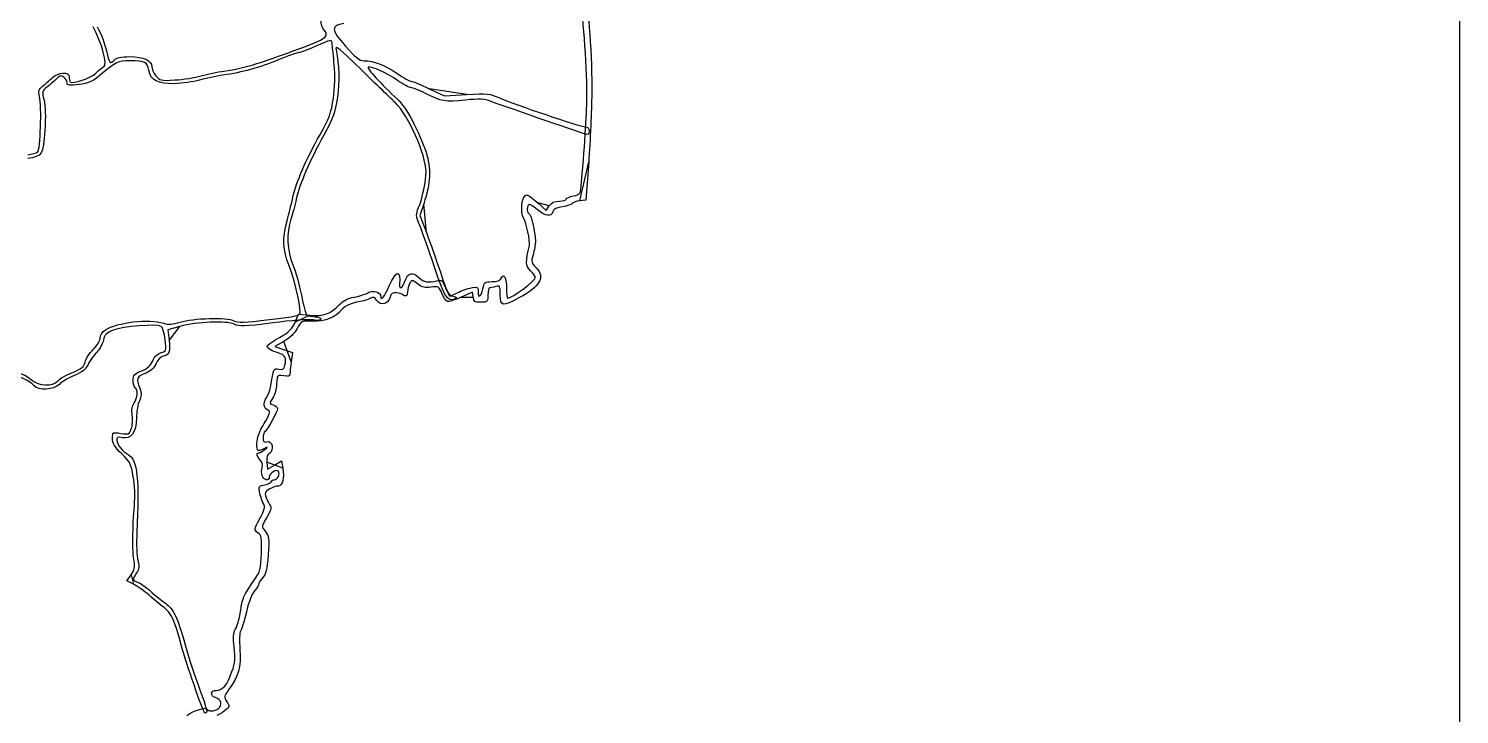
# Model space of a CAD drawing. Extents: x 0 to 210, y 0 to 297.
# Drawn here: x 118.5 to 209.9, y 78.8 to 122.6 of the extents above; entities that cross this region are included whole.
import ezdxf

# ---------------------------------------------------------------- set-up
doc = ezdxf.new("R2010")
doc.units = 0
doc.layers.get('0').update_dxf_attribs({"linetype": 'CONTINUOUS'})

msp = doc.modelspace()

# ---------------------------------------------------------------- linework, layer by layer
at = {"color": 7}
for points in [[(0.141111, 296.858883), (209.858887, 296.858883), (209.858887, 0.141106), (0.141111, 0.141106), (0.141111, 296.858883)], [(129.528048, 119.546201), (129.528044, 119.546201)], [(144.077785, 118.727383), (145.054945, 118.263681), (146.483375, 118.350432)], [(154.26668, 114.053921), (154.090123, 111.617473), (153.695458, 111.572669)], [(151.012587, 111.454363), (151.557613, 110.961977), (151.753385, 111.256813)], [(143.736735, 111.387539), (143.485215, 110.629935), (143.905008, 109.54374)], [(146.8883, 105.425894), (146.84663, 105.753471), (146.131421, 105.420942)], [(135.520731, 103.820643), (135.730054, 104.343768), (136.469141, 104.267488)], [(128.166009, 103.55461), (127.396623, 103.338069), (127.475641, 102.671154)], [(134.802966, 102.606818), (134.217178, 102.284154), (134.785714, 102.094638), (135.354249, 101.905135), (135.272727, 101.310299)], [(120.364874, 100.083054), (120.364874, 100.083054)], [(133.717733, 94.889561), (133.768477, 94.45486), (134.208868, 94.71469), (134.649246, 94.974521), (134.737169, 94.505893)], [(125.210079, 87.110392), (124.77726, 87.331438), (125.052047, 87.717344)]]:
    msp.add_lwpolyline(points, close=True, dxfattribs=at)
for points in [[(154.156302, 118.397475), (154.156302, 120.250268), (153.876848, 123.931109), (153.697565, 124.452034)], [(154.042145, 124.556525), (154.247201, 124.173357), (154.488936, 120.647541), (154.46423, 118.400017)], [(123.317664, 120.127629), (123.572093, 120.212444), (123.172721, 121.676117), (122.621059, 122.680658)], [(122.886418, 122.680658), (123.121683, 122.246048), (123.388263, 121.549685), (123.47882, 121.133184)], [(136.601736, 121.59017), (137.480003, 121.923976), (137.673945, 122.140833), (137.382361, 122.463024)], [(137.382361, 122.463024), (137.263713, 122.594131), (137.166281, 122.87452), (137.165833, 123.086122)], [(138.629664, 122.888177), (137.796689, 122.747653), (137.816417, 122.479671), (138.736117, 121.442297)], [(130.976743, 119.853483), (132.419449, 120.06145), (133.27318, 120.325034), (136.601736, 121.59017)], [(137.898203, 121.529285), (137.865318, 121.885717), (137.850633, 121.884124), (136.792188, 121.409227)], [(138.024885, 120.229381), (137.970296, 120.780795), (137.913296, 121.365753), (137.898203, 121.529285)], [(139.753894, 119.93382), (138.332378, 121.326283), (138.072824, 121.531682), (138.135263, 121.214772)], [(123.47882, 121.133184), (123.652161, 120.335926), (123.729839, 120.251967), (123.996653, 120.57346)], [(123.996653, 120.57346), (124.109893, 120.709901), (124.411341, 120.77101), (124.971225, 120.77101)], [(124.971225, 120.77101), (125.850328, 120.77101), (126.367251, 120.530987), (126.367251, 120.122809)], [(135.769604, 121.034409), (135.666654, 121.034409), (135.06472, 120.821806), (134.431955, 120.561949)], [(136.792188, 121.409227), (136.332713, 121.203077), (135.872554, 121.034409), (135.769604, 121.034409)], [(138.135263, 121.214772), (138.339806, 120.176477), (138.365659, 119.225815), (138.217918, 118.176022)], [(138.736117, 121.442297), (139.368026, 120.72955), (139.647006, 120.507913), (139.912974, 120.507346)], [(120.008825, 119.421086), (120.402178, 119.794442), (121.099252, 119.829514), (121.099252, 119.475965)], [(121.168096, 119.165667), (121.326225, 119.007535), (122.47306, 119.399382), (122.795328, 119.721651)], [(122.795328, 119.721651), (122.986621, 119.912945), (123.221672, 120.095639), (123.317664, 120.127629)], [(124.961531, 120.50761), (124.204, 120.50761), (124.079502, 120.44471), (122.967952, 119.500396)], [(126.179587, 119.90856), (126.081609, 120.430829), (125.925489, 120.50761), (124.961531, 120.50761)], [(127.819516, 119.046005), (126.754781, 119.014924), (126.302619, 119.252747), (126.179587, 119.90856)], [(126.367251, 120.122809), (126.367251, 119.991807), (126.483961, 119.736257), (126.626605, 119.554919)], [(129.528044, 119.546201), (129.926436, 119.657777), (130.578351, 119.796049), (130.976743, 119.853483)], [(134.431955, 120.561949), (133.198704, 120.055497), (132.173894, 119.771829), (130.910893, 119.587304)], [(137.965726, 118.122183), (138.064685, 118.812316), (138.086889, 119.60299), (138.024885, 120.229381)], [(141.936925, 117.81519), (141.667401, 118.068331), (140.685038, 119.021719), (139.753894, 119.93382)], [(139.912974, 120.507346), (140.532438, 120.506029), (141.212246, 120.249399), (142.013429, 119.714395)], [(140.191862, 120.089739), (140.056079, 120.044487), (141.047173, 118.96871), (142.060657, 118.061285)], [(142.058194, 119.256448), (141.324731, 119.760977), (140.418899, 120.165427), (140.191862, 120.089739)], [(142.013429, 119.714395), (142.444443, 119.426578), (142.865382, 119.191085), (142.948854, 119.191085)], [(119.201644, 118.224856), (119.11246, 118.574322), (119.143956, 118.681078), (119.395913, 118.883355)], [(119.662482, 118.815451), (119.36587, 118.590415), (119.354579, 118.536787), (119.48949, 117.993683)], [(119.395913, 118.883355), (119.561305, 119.016122), (119.837114, 119.258107), (120.008825, 119.421086)], [(120.268728, 119.343212), (120.109819, 119.185356), (119.837009, 118.947849), (119.662482, 118.815451)], [(120.762602, 119.460148), (120.591134, 119.602463), (120.510451, 119.583353), (120.268728, 119.343212)], [(120.967552, 119.093456), (120.967552, 119.201595), (120.875324, 119.366602), (120.762602, 119.460148)], [(121.72376, 118.991349), (121.098806, 118.913264), (120.967552, 118.930991), (120.967552, 119.093456)], [(121.099252, 119.475965), (121.099252, 119.343159), (121.130232, 119.203531), (121.168096, 119.165667)], [(122.967952, 119.500396), (122.598231, 119.186291), (122.296699, 119.062928), (121.72376, 118.991349)], [(126.626605, 119.554919), (126.87013, 119.245319), (126.944482, 119.228804), (127.844829, 119.284276)], [(129.408109, 119.271725), (129.016189, 119.16165), (128.301322, 119.060083), (127.819516, 119.046005)], [(127.844829, 119.284276), (128.372208, 119.316766), (129.129656, 119.434625), (129.528048, 119.546201)], [(130.910893, 119.587304), (130.476283, 119.523812), (129.800031, 119.3818), (129.408109, 119.271725)], [(142.914111, 118.795986), (142.81153, 118.795986), (142.426361, 119.003189), (142.058194, 119.256448)], [(143.854159, 118.419838), (143.439725, 118.626725), (143.016705, 118.795986), (142.914111, 118.795986)], [(142.948854, 119.191085), (143.032325, 119.191085), (143.540344, 118.98242), (144.077785, 118.727383)], [(119.080168, 114.686357), (119.260588, 114.798447), (119.357279, 117.614993), (119.201644, 118.224856)], [(119.48949, 117.993683), (119.581211, 117.624449), (119.599768, 116.91593), (119.5404, 116.049925)], [(137.098482, 115.766414), (137.700601, 116.829193), (137.831168, 117.183861), (137.965726, 118.122183)], [(138.217918, 118.176022), (138.077868, 117.180792), (137.955874, 116.840045), (137.350002, 115.751717)], [(142.060657, 118.061285), (142.584256, 117.592486), (143.45653, 115.968495), (143.879234, 114.675479)], [(146.386036, 117.998793), (145.102647, 117.868726), (144.886014, 117.904759), (143.854159, 118.419838)], [(148.031876, 117.91307), (147.612912, 118.071426), (147.275998, 118.088981), (146.386036, 117.998793)], [(146.483375, 118.350432), (147.788376, 118.429702), (147.968212, 118.411646), (148.564497, 118.14149)], [(153.991295, 115.841734), (153.500476, 115.995111), (148.598265, 117.698992), (148.031876, 117.91307)], [(148.564497, 118.14149), (149.429251, 117.749709), (153.754064, 116.293688), (154.053036, 116.293688)], [(153.813079, 112.782833), (154.040591, 115.399499), (154.156644, 117.297939), (154.156302, 118.397475)], [(154.46423, 118.400017), (154.45264, 117.34971), (154.363795, 115.393967), (154.26668, 114.053921)], [(143.88333, 113.44556), (143.88333, 114.478666), (142.728112, 117.072113), (141.936925, 117.81519)], [(119.5404, 116.049925), (119.435889, 114.52538), (119.366685, 114.411289), (118.4584, 114.26605)], [(154.28762, 116.021412), (154.28762, 115.799418), (154.232899, 115.766243), (153.991295, 115.841734)], [(154.053036, 116.293688), (154.202371, 116.293688), (154.28762, 116.194742), (154.28762, 116.021412)], [(135.383499, 111.815418), (135.599132, 112.779079), (136.231857, 114.23676), (137.098482, 115.766414)], [(137.350002, 115.751717), (136.465598, 114.163061), (135.797076, 112.609964), (135.597907, 111.681256)], [(118.446752, 114.512144), (118.713414, 114.557186), (118.998451, 114.635587), (119.080168, 114.686357)], [(143.879234, 114.675479), (144.214015, 113.651433), (144.172833, 112.7011), (143.736735, 111.387539)], [(143.406853, 111.150413), (143.646916, 111.715932), (143.88333, 112.854715), (143.88333, 113.44556)], [(153.290771, 111.887893), (153.737115, 111.971628), (153.743489, 111.982559), (153.813079, 112.782833)], [(135.008734, 110.306125), (135.12571, 110.73785), (135.294365, 111.417026), (135.383499, 111.815418)], [(135.597907, 111.681256), (135.513355, 111.286986), (135.357607, 110.709429), (135.251813, 110.397801)], [(150.110363, 110.456355), (149.874252, 110.818213), (150.006755, 111.946763), (150.285353, 111.946763)], [(150.285353, 111.946763), (150.385564, 111.946763), (150.712825, 111.725191), (151.012587, 111.454363)], [(151.753385, 111.256813), (151.891815, 111.465321), (152.079435, 111.551663), (152.394039, 111.551663)], [(152.394039, 111.551663), (152.638724, 111.551663), (152.838921, 111.608241), (152.838921, 111.677397)], [(152.838921, 111.677397), (152.838921, 111.746552), (153.042253, 111.841271), (153.290771, 111.887893)], [(153.695458, 111.572669), (153.478377, 111.548015), (153.264681, 111.469443), (153.220561, 111.398048)], [(143.497568, 109.965114), (143.228426, 110.632385), (143.222091, 110.715158), (143.406853, 111.150413)], [(150.419819, 111.327457), (150.29797, 111.205608), (150.318331, 110.761424), (150.445764, 110.761424)], [(150.976619, 111.020162), (150.716104, 111.234898), (150.465545, 111.373183), (150.419819, 111.327457)], [(150.445764, 110.761424), (150.578938, 110.761424), (150.863476, 109.576323), (150.863476, 109.021629)], [(151.977565, 110.876253), (151.865212, 110.522231), (151.520579, 110.57179), (150.976619, 111.020162)], [(152.598082, 111.19552), (152.224634, 111.145435), (152.031456, 111.046041), (151.977565, 110.876253)], [(153.220561, 111.398048), (153.176429, 111.326667), (152.896316, 111.235517), (152.598082, 111.19552)], [(135.120284, 107.485785), (134.737762, 108.359772), (134.705087, 109.185543), (135.008734, 110.306125)], [(135.251813, 110.397801), (134.955343, 109.524591), (135.005718, 108.379685), (135.379693, 107.491172)], [(144.417478, 107.349094), (144.07066, 108.393355), (143.656701, 109.570554), (143.497568, 109.965114)], [(150.481823, 108.725897), (150.54708, 108.985899), (150.290792, 110.179824), (150.110363, 110.456355)], [(143.905008, 109.54374), (144.135891, 108.946337), (144.536601, 107.807607), (144.795483, 107.013233)], [(150.547554, 107.114365), (150.235715, 107.426204), (150.224521, 107.700601), (150.481823, 108.725897)], [(150.863476, 109.021629), (150.863476, 108.80015), (150.797613, 108.39911), (150.717118, 108.13043)], [(150.717118, 108.13043), (150.582126, 107.679858), (150.598101, 107.614587), (150.922846, 107.289829)], [(135.849638, 104.471228), (135.849638, 105.028595), (135.421811, 106.796889), (135.120284, 107.485785)], [(135.379693, 107.491172), (135.555829, 107.072669), (135.799105, 106.200302), (135.920282, 105.552563)], [(141.536386, 106.151968), (141.977817, 107.150767), (142.272786, 107.195084), (142.193647, 106.250743)], [(142.548394, 106.481218), (142.739346, 107.009282), (143.008566, 107.067519), (143.429716, 106.671867)], [(145.702198, 105.303861), (145.260463, 105.115227), (145.04595, 105.456711), (144.417478, 107.349094)], [(144.795483, 107.013233), (145.202054, 105.765706), (145.311036, 105.55733), (145.595428, 105.483881)], [(148.675348, 106.621268), (148.824169, 107.009071), (149.019625, 106.663464), (149.019625, 106.012498)], [(150.922846, 107.289829), (151.506856, 106.705819), (151.147316, 106.085196), (149.812906, 105.373978)], [(150.863423, 106.697416), (150.863423, 106.753007), (150.72128, 106.94064), (150.547554, 107.114365)], [(140.985933, 105.488833), (140.985933, 105.154408), (141.220253, 105.436693), (141.536386, 106.151968)], [(142.193647, 106.250743), (142.160788, 105.858567), (142.373128, 105.996523), (142.548394, 106.481218)], [(142.834617, 106.292663), (142.759522, 106.15235), (142.698084, 105.915119), (142.698084, 105.765482)], [(143.353054, 106.265414), (142.978407, 106.542406), (142.968556, 106.542919), (142.834617, 106.292663)], [(144.213805, 106.060753), (143.84702, 106.001238), (143.645599, 106.049163), (143.353054, 106.265414)], [(143.429716, 106.671867), (143.742964, 106.377583), (144.025632, 106.32759), (144.556567, 106.472565)], [(144.884829, 105.67852), (144.704163, 106.110917), (144.663968, 106.133807), (144.213805, 106.060753)], [(144.556567, 106.472565), (144.86751, 106.557472), (144.921178, 106.514946), (145.115224, 106.029975)], [(145.115224, 106.029975), (145.233293, 105.734901), (145.362372, 105.493469), (145.402054, 105.493469)], [(145.974092, 105.748479), (146.249029, 105.88874), (146.64671, 106.022086), (146.857824, 106.044804)], [(146.857824, 106.044804), (147.187548, 106.080297), (147.237252, 106.044804), (147.210306, 105.789794)], [(147.513769, 105.954418), (147.594488, 106.384708), (147.633365, 106.415368), (148.098292, 106.415368)], [(147.933154, 106.022033), (147.878828, 106.020716), (147.834379, 105.812802), (147.834379, 105.559279)], [(148.328253, 106.103239), (148.165275, 106.059554), (147.98748, 106.023021), (147.933154, 106.022033)], [(148.098292, 106.415368), (148.42849, 106.415368), (148.622971, 106.484761), (148.675348, 106.621268)], [(148.624578, 105.574635), (148.624578, 106.140892), (148.604231, 106.177202), (148.328253, 106.103239)], [(149.019625, 106.012498), (149.019625, 105.65459), (149.045873, 105.361769), (149.077942, 105.361769)], [(149.077942, 105.361769), (149.374029, 105.361769), (150.863423, 106.475937), (150.863423, 106.697416)], [(135.920282, 105.552563), (136.041472, 104.904823), (136.208494, 104.33131), (136.291451, 104.27809)], [(138.363578, 104.966893), (138.588442, 105.207351), (138.90223, 105.36331), (139.285477, 105.425103)], [(139.806218, 105.165246), (139.168422, 105.082987), (138.711937, 104.897632), (138.507697, 104.637986)], [(139.285477, 105.425103), (139.605033, 105.476624), (140.000436, 105.603741), (140.164152, 105.707587)], [(140.285961, 105.339512), (140.133795, 105.258069), (139.917913, 105.179654), (139.806218, 105.165246)], [(140.164152, 105.707587), (140.472132, 105.90295), (140.985933, 105.766167), (140.985933, 105.488833)], [(140.747201, 105.209629), (140.59302, 105.441829), (140.517108, 105.463204), (140.285961, 105.339512)], [(141.59004, 105.426131), (141.478477, 104.98163), (140.983075, 104.854382), (140.747201, 105.209629)], [(141.985653, 105.70249), (141.747198, 105.727908), (141.648475, 105.658937), (141.59004, 105.426131)], [(142.390999, 105.581023), (142.342824, 105.629199), (142.160419, 105.683854), (141.985653, 105.70249)], [(142.698084, 105.765482), (142.698084, 105.495734), (142.559523, 105.4125), (142.390999, 105.581023)], [(145.246608, 105.153486), (145.153325, 105.189282), (144.990531, 105.425551), (144.884829, 105.67852)], [(146.131421, 105.420942), (145.738046, 105.23805), (145.339891, 105.11769), (145.246608, 105.153486)], [(145.402054, 105.493469), (145.441748, 105.493469), (145.699168, 105.608232), (145.974092, 105.748479)], [(145.595428, 105.483881), (145.869259, 105.413171), (145.887223, 105.382867), (145.702198, 105.303861)], [(147.382174, 105.09833), (146.999415, 105.09833), (146.923582, 105.148626), (146.8883, 105.425894)], [(147.210306, 105.789794), (147.159522, 105.31009), (147.419327, 105.451035), (147.513769, 105.954418)], [(147.834379, 105.559279), (147.834379, 105.121983), (147.811173, 105.09833), (147.382174, 105.09833)], [(149.812906, 105.373978), (148.750259, 104.807589), (148.624578, 104.828806), (148.624578, 105.574635)], [(128.17868, 103.831864), (128.978433, 104.091168), (131.193735, 104.151473), (131.614249, 103.925411)], [(133.886072, 103.993697), (135.623983, 104.200821), (135.849638, 104.255701), (135.849638, 104.471228)], [(136.291451, 104.27809), (136.374409, 104.22487), (136.605266, 104.180421), (136.804462, 104.179315)], [(136.469141, 104.267488), (137.304144, 104.181304), (137.800205, 104.364445), (138.363578, 104.966893)], [(138.507697, 104.637986), (138.10592, 104.127201), (137.434475, 103.859245), (136.63989, 103.892591)], [(136.804462, 104.179315), (137.003658, 104.177998), (137.166637, 104.11282), (137.166637, 104.034024)], [(123.07475, 102.816774), (123.07475, 102.993068), (123.21286, 103.207646), (123.409069, 103.336212)], [(123.91266, 103.329245), (123.477594, 103.151753), (123.350992, 103.02328), (123.284746, 102.692055)], [(123.409069, 103.336212), (124.15696, 103.826241), (126.169193, 104.056544), (127.125081, 103.76151)], [(126.979454, 103.559101), (126.726972, 103.736303), (124.501599, 103.569505), (123.91266, 103.329245)], [(127.222912, 102.713219), (127.172201, 103.120066), (127.062645, 103.500718), (126.979454, 103.559101)], [(127.125081, 103.76151), (127.447045, 103.662143), (127.709153, 103.679646), (128.17868, 103.831864)], [(131.631726, 103.69836), (131.150654, 103.938357), (129.249272, 103.859482), (128.166009, 103.55461)], [(131.614249, 103.925411), (131.865941, 103.790102), (132.282823, 103.802627), (133.886072, 103.993697)], [(134.090747, 103.784703), (132.256905, 103.543771), (131.962358, 103.533419), (131.631726, 103.69836)], [(136.670392, 103.974587), (136.397351, 104.020722), (135.237062, 103.935314), (134.090747, 103.784703)], [(134.526937, 102.856258), (135.14881, 103.206053), (135.354802, 103.405947), (135.520731, 103.820643)], [(135.652141, 103.426229), (135.488267, 103.117182), (135.167406, 102.807555), (134.802966, 102.606818)], [(136.63989, 103.892591), (135.92551, 103.922553), (135.911919, 103.916139), (135.652141, 103.426229)], [(137.166637, 104.034024), (137.166637, 103.941307), (136.991528, 103.920327), (136.670392, 103.974587)], [(122.627812, 102.083206), (122.87867, 102.32635), (123.07475, 102.648185), (123.07475, 102.816774)], [(123.284746, 102.692055), (123.23911, 102.463871), (123.050959, 102.119766), (122.866632, 101.927366)], [(126.964202, 101.885406), (127.307036, 101.971446), (127.312992, 101.990502), (127.222912, 102.713219)], [(127.475641, 102.671154), (127.562875, 101.934912), (127.484992, 101.729289), (127.091596, 101.65721)], [(133.74244, 102.324111), (133.74244, 102.374105), (134.095461, 102.613575), (134.526937, 102.856258)], [(134.445243, 101.865361), (134.057321, 101.962727), (133.74244, 102.168258), (133.74244, 102.324111)], [(122.107926, 101.285276), (122.148047, 101.485881), (122.381996, 101.844948), (122.627812, 102.083206)], [(122.866632, 101.927366), (122.682304, 101.734978), (122.431481, 101.379665), (122.309246, 101.137798)], [(126.43229, 101.364138), (126.550622, 101.647345), (126.734786, 101.827827), (126.964202, 101.885406)], [(127.091596, 101.65721), (126.946727, 101.630659), (126.744538, 101.418978), (126.64229, 101.186804)], [(134.873136, 101.079455), (134.990138, 101.545594), (134.874716, 101.757565), (134.445243, 101.865361)], [(114.174237, 100.348969), (115.155686, 101.128922), (117.715206, 101.020823), (118.695512, 100.158017)], [(118.853148, 99.774033), (118.577475, 100.106207), (117.977652, 100.363996), (117.011997, 100.565352)], [(120.364874, 100.083054), (120.490463, 100.221826), (120.917614, 100.467025), (121.314098, 100.627949)], [(121.314098, 100.627949), (121.895092, 100.863757), (122.049132, 100.991309), (122.107926, 101.285276)], [(122.309246, 101.137798), (122.147214, 100.817188), (121.907596, 100.625223), (121.424813, 100.429253)], [(125.181948, 100.112976), (125.181948, 100.455896), (125.255838, 100.539921), (125.716619, 100.720916)], [(125.950866, 100.562402), (125.399516, 100.341804), (125.368876, 100.258926), (125.601152, 99.616586)], [(125.716619, 100.720916), (126.100014, 100.871515), (126.302502, 101.053511), (126.43229, 101.364138)], [(126.64229, 101.186804), (126.51659, 100.901384), (126.292669, 100.699172), (125.950866, 100.562402)], [(133.940819, 99.664893), (134.150881, 100.900186), (134.154621, 100.908246), (134.480275, 100.826513)], [(134.480275, 100.826513), (134.732125, 100.763297), (134.805666, 100.810643), (134.873136, 101.079455)], [(135.191191, 100.519836), (135.191191, 100.372714), (135.093233, 100.343806), (134.796092, 100.403229)], [(135.272727, 101.310299), (135.227883, 100.983143), (135.191191, 100.627435), (135.191191, 100.519836)], [(118.695512, 100.158017), (119.159648, 99.749511), (120.027743, 99.710527), (120.364874, 100.083054)], [(120.469989, 99.864129), (120.112384, 99.50202), (119.124585, 99.44697), (118.853148, 99.774033)], [(121.424813, 100.429253), (121.06061, 100.281407), (120.630939, 100.027108), (120.469989, 99.864129)], [(125.313648, 99.633654), (125.241213, 99.678419), (125.181948, 99.894117), (125.181948, 100.112976)], [(125.245143, 98.682083), (125.473054, 99.007474), (125.509423, 99.512662), (125.313648, 99.633654)], [(125.601152, 99.616586), (125.725163, 99.273639), (125.720541, 99.11049), (125.578506, 98.817036)], [(133.676076, 98.992026), (133.787732, 99.162432), (133.906867, 99.465223), (133.940819, 99.664893)], [(134.327609, 99.725568), (134.30788, 99.486862), (134.193525, 99.141663), (134.073481, 98.958442)], [(134.382238, 100.320917), (134.371965, 100.232177), (134.347337, 99.964274), (134.327609, 99.725568)], [(134.796092, 100.403229), (134.533179, 100.455817), (134.394723, 100.428279), (134.382238, 100.320917)], [(125.12392, 97.895506), (125.069864, 98.238215), (125.10812, 98.486456), (125.245143, 98.682083)], [(125.578506, 98.817036), (125.480359, 98.614258), (125.394629, 98.112916), (125.387995, 97.702934)], [(133.817272, 98.198903), (133.518418, 98.313587), (133.457125, 98.657877), (133.676076, 98.992026)], [(134.073481, 98.958442), (133.865092, 98.640413), (133.867555, 98.622107), (134.12811, 98.553979)], [(125.059652, 97.02119), (125.138439, 97.226655), (125.167359, 97.620095), (125.12392, 97.895506)], [(133.544021, 97.365598), (133.901007, 97.957602), (133.961931, 98.143391), (133.817272, 98.198903)], [(134.400992, 98.317011), (134.400992, 98.114891), (133.768556, 96.964585), (133.60023, 96.860555)], [(134.12811, 98.553979), (134.278195, 98.514732), (134.400992, 98.408095), (134.400992, 98.317011)], [(124.390677, 96.736441), (124.88113, 96.653576), (124.926015, 96.672686), (125.059652, 97.02119)], [(125.387995, 97.702934), (125.373078, 96.780943), (125.060147, 96.345767), (124.49355, 96.459082)], [(133.084283, 96.109853), (133.084283, 96.440117), (133.236805, 96.856117), (133.544021, 97.365598)], [(133.60023, 96.860555), (133.533603, 96.819386), (133.479093, 96.637034), (133.479093, 96.455341)], [(123.86495, 96.413671), (123.86495, 96.820756), (123.870705, 96.824285), (124.390677, 96.736441)], [(124.450496, 95.432995), (124.003873, 95.867064), (123.86495, 96.099738), (123.86495, 96.413671)], [(124.49355, 96.459082), (124.206405, 96.516516), (124.129286, 96.483565), (124.132731, 96.30494)], [(124.132731, 96.30494), (124.138025, 96.030609), (124.499518, 95.577667), (124.872469, 95.378063)], [(133.520618, 95.754948), (133.102168, 95.552802), (133.083901, 95.567658), (133.084283, 96.109853)], [(133.479093, 96.455341), (133.479093, 96.192073), (133.529323, 96.140934), (133.726412, 96.203492)], [(133.726412, 96.203492), (134.066145, 96.311314), (134.20576, 95.660743), (133.885782, 95.460915)], [(125.191325, 93.972206), (125.053482, 94.763762), (124.970282, 94.92782), (124.450496, 95.432995)], [(124.872469, 95.378063), (125.4459, 95.071176), (125.591664, 93.746341), (125.41856, 90.414663)], [(133.290499, 95.033141), (133.068321, 95.255318), (133.017551, 95.484279), (133.190473, 95.484279)], [(133.190473, 95.484279), (133.249053, 95.484279), (133.412031, 95.576442), (133.552647, 95.689098)], [(133.413322, 94.562788), (133.464211, 94.723119), (133.416088, 94.907591), (133.290499, 95.033141)], [(133.552647, 95.689098), (133.799598, 95.886938), (133.798505, 95.88919), (133.520618, 95.754948)], [(133.885782, 95.460915), (133.733247, 95.365657), (133.682358, 95.192629), (133.717733, 94.889561)], [(133.41319, 94.03558), (133.367214, 94.18045), (133.367267, 94.417694), (133.413322, 94.562788)], [(134.45923, 94.311215), (134.353145, 94.482872), (133.87414, 94.199507), (133.87414, 93.965094)], [(134.189298, 93.77218), (134.395368, 93.77218), (134.573058, 94.127032), (134.45923, 94.311215)], [(134.737169, 94.505893), (134.847112, 93.919803), (134.718915, 93.377041), (134.47053, 93.377041)], [(125.25938, 92.142684), (125.310634, 92.693743), (125.282567, 93.448264), (125.191325, 93.972206)], [(133.278554, 92.883549), (133.189893, 93.357958), (133.202629, 93.381058), (133.596016, 93.459735)], [(133.87414, 93.965094), (133.87414, 93.676632), (133.50941, 93.732407), (133.41319, 94.03558)], [(133.596016, 93.459735), (133.82142, 93.504816), (134.00584, 93.593556), (134.00584, 93.656943)], [(134.47053, 93.377041), (134.133457, 93.377041), (133.610793, 93.076304), (133.610793, 92.88235)], [(134.00584, 93.656943), (134.00584, 93.720317), (134.088402, 93.77218), (134.189298, 93.77218)], [(133.517944, 92.211471), (133.437067, 92.309298), (133.32935, 92.611733), (133.278554, 92.883549)], [(133.610793, 92.88235), (133.610793, 92.778386), (133.708883, 92.527287), (133.828769, 92.324338)], [(133.828769, 92.324338), (134.037974, 91.97017), (134.033128, 91.932096), (133.708093, 91.377468)], [(125.237524, 88.579307), (125.129631, 89.15444), (125.140093, 90.860178), (125.25938, 92.142684)], [(133.275682, 91.312409), (133.572165, 91.861689), (133.629916, 92.076004), (133.517944, 92.211471)], [(133.708093, 91.377468), (133.370019, 90.800583), (133.369874, 90.799056), (133.625807, 90.475008)], [(133.149791, 90.397858), (132.889315, 90.589073), (132.890711, 90.599214), (133.275682, 91.312409)], [(133.625807, 90.475008), (133.853371, 90.186875), (133.872678, 90.017206), (133.797688, 88.965095)], [(125.41856, 90.414663), (125.380926, 89.690314), (125.408762, 88.88144), (125.480429, 88.617171)], [(133.373931, 89.088156), (133.408752, 90.07821), (133.383413, 90.226385), (133.149791, 90.397858)], [(125.480429, 88.617171), (125.584451, 88.233555), (125.567494, 88.074949), (125.396336, 87.830593)], [(132.912981, 87.370987), (133.294884, 87.915131), (133.338372, 88.077135), (133.373931, 89.088156)], [(133.797688, 88.965095), (133.732365, 88.048675), (133.656769, 87.726353), (133.464448, 87.544185)], [(125.052047, 87.717344), (125.265534, 88.017159), (125.306912, 88.209454), (125.237524, 88.579307)], [(125.396336, 87.830593), (125.116628, 87.431253), (125.125504, 87.355381), (125.464521, 87.247782)], [(126.193954, 86.413107), (125.890873, 86.675045), (125.44813, 86.98882), (125.210079, 87.110392)], [(125.464521, 87.247782), (125.619935, 87.19846), (125.990341, 86.93855), (126.287645, 86.670212)], [(132.118133, 85.87003), (132.191555, 86.266499), (132.35676, 86.57847), (132.912981, 87.370987)], [(133.215693, 87.157581), (133.215693, 87.074531), (133.093713, 86.876731), (132.944615, 86.718019)], [(133.464448, 87.544185), (133.327625, 87.414606), (133.215693, 87.24063), (133.215693, 87.157581)], [(127.152476, 85.627465), (126.92837, 85.797634), (126.497035, 86.151183), (126.193954, 86.413107)], [(126.287645, 86.670212), (126.584948, 86.401873), (127.013501, 86.054186), (127.239984, 85.897568)], [(127.239984, 85.897568), (127.756568, 85.540332), (128.013704, 85.000139), (128.502375, 83.245541)], [(132.944615, 86.718019), (132.789684, 86.553104), (132.559643, 85.956991), (132.407714, 85.326689)], [(128.278567, 83.152732), (127.810104, 84.872311), (127.632256, 85.263144), (127.152476, 85.627465)], [(131.69801, 84.213509), (131.792097, 84.364121), (131.911403, 84.724399), (131.963135, 85.014139)], [(131.963135, 85.014139), (132.014854, 85.303878), (132.084602, 85.689022), (132.118133, 85.87003)], [(132.407714, 85.326689), (132.261528, 84.720158), (132.093189, 84.173604), (132.033647, 84.112126)], [(131.631344, 83.09406), (131.554905, 83.713221), (131.572764, 84.013009), (131.69801, 84.213509)], [(132.033647, 84.112126), (131.974106, 84.050662), (131.957551, 83.531066), (131.996864, 82.957474)], [(129.747449, 78.901895), (129.608111, 79.075699), (128.573947, 82.068487), (128.278567, 83.152732)], [(128.502375, 83.245541), (128.715502, 82.480286), (129.129615, 81.214453), (129.422626, 80.432564)], [(131.996864, 82.957474), (132.07429, 81.827818), (131.910218, 81.242031), (131.270907, 80.365726)], [(131.491268, 81.538145), (131.687606, 82.108629), (131.715184, 82.414897), (131.631344, 83.09406)], [(130.495378, 80.338793), (130.910083, 80.338793), (131.197709, 80.685177), (131.491268, 81.538145)], [(129.422626, 80.432564), (129.715637, 79.650675), (129.918489, 78.974067), (129.873409, 78.928986)], [(130.437774, 79.881703), (130.078551, 79.995715), (130.121787, 80.338793), (130.495378, 80.338793)], [(130.629487, 79.189896), (130.904995, 79.391344), (130.801062, 79.766399), (130.437774, 79.881703)], [(131.270907, 80.365726), (130.974793, 79.959827), (130.967679, 79.911335), (131.160971, 79.616327)], [(131.160971, 79.616327), (131.356736, 79.317566), (131.34944, 79.286604), (131.022755, 79.029644)], [(128.600242, 78.744382), (129.085543, 79.0617), (129.849693, 79.299773), (129.901191, 79.149715)], [(129.873409, 78.928986), (129.828328, 78.883905), (129.771647, 78.871723), (129.747449, 78.901895)], [(129.901191, 79.149715), (129.963158, 78.969154), (130.357338, 78.990898), (130.629487, 79.189896)], [(131.022755, 79.029644), (130.83307, 78.880428), (130.611785, 78.753114), (130.53101, 78.7467)]]:
    msp.add_open_spline(points, degree=3, dxfattribs=at)

doc.saveas('drawing.dxf')
